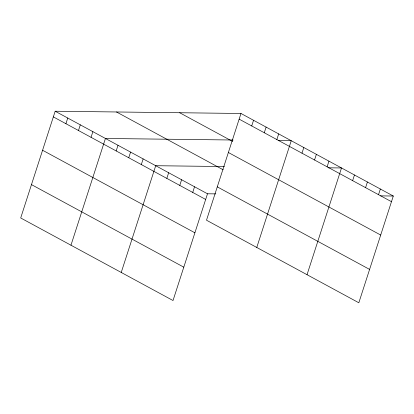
<?xml version="1.0" encoding="UTF-8"?>
<svg xmlns="http://www.w3.org/2000/svg" width="414" height="414" viewBox="0 0 414 414"><rect width="100%" height="100%" fill="white"/><g stroke="black" fill="none" stroke-linecap="round" stroke-linejoin="round"><path stroke-width="0.62" d="M240.979 113.477L206.503 220.217L358.824 302.769L393.3 196.029L240.979 113.477L55.176 111.231L20.7 217.971L173.021 300.523L207.497 193.783L215.803 193.881M65.914 123.703L67.741 118.042M78.479 130.513L80.311 124.852M91.049 137.324L92.876 131.662M70.965 245.212L105.441 138.473L233.123 140.015M116.179 150.944L118.011 145.283M128.749 157.755L130.576 152.093M141.314 164.57L143.141 158.904M121.235 272.453L155.711 165.714L224.455 166.547M166.826 178.393L168.658 172.731M179.774 185.41L181.606 179.748M192.722 192.427L194.549 186.766M251.717 125.949L253.544 120.288M264.282 132.759L266.109 127.098M276.847 139.57L278.679 133.908M256.768 247.458L291.244 140.719L278.472 140.563M301.982 153.19L303.809 147.529M314.547 160.001L316.379 154.339M327.117 166.811L328.944 161.149M307.033 274.699L341.509 167.96L328.1 167.799M352.63 180.639L354.456 174.977M365.578 187.656L367.404 181.994M378.525 194.673L380.352 189.012M380.528 195.874L393.3 196.029M239.147 119.139L391.473 201.69M179.66 112.737L232.663 141.459M228.373 152.497L380.699 235.048M116.489 111.971L223.213 169.812M217.272 186.859L369.599 269.411M55.176 111.231L207.497 193.783M53.349 116.893L205.67 199.444M42.575 150.251L194.896 232.803M31.474 184.618L183.795 267.17"/></g></svg>
